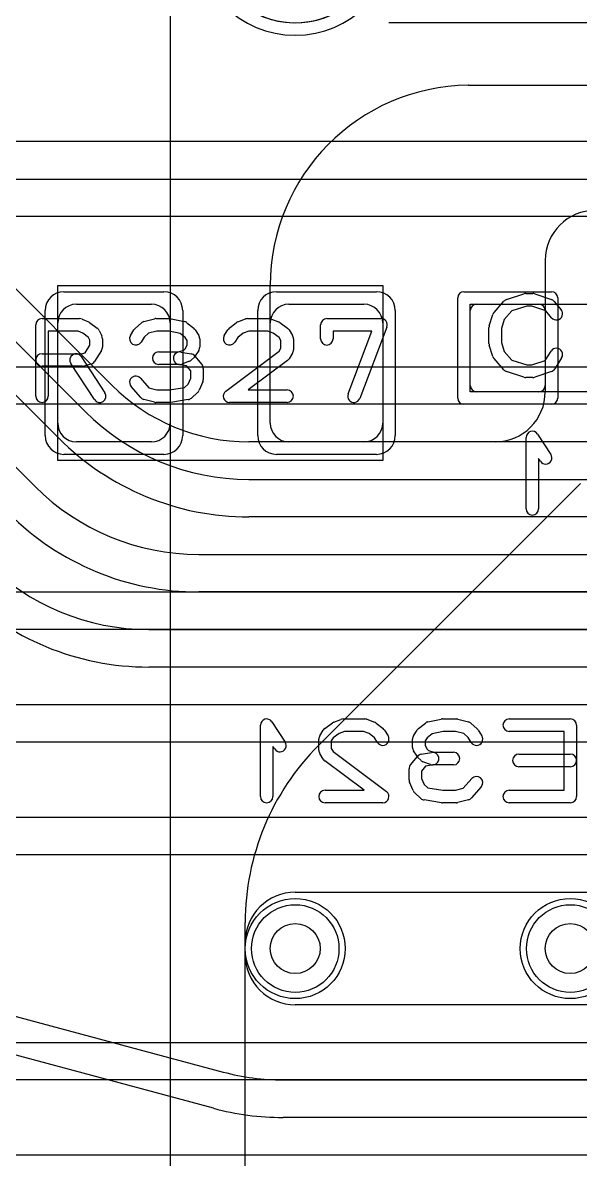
# Model space of a CAD drawing. Extents: x 0 to 57.3, y -1 to 20.5.
# Drawn here: x 27.31 to 29.54, y 9.158 to 13.7 of the extents above; entities that cross this region are included whole.
import ezdxf

# ---------------------------------------------------------------- set-up
doc = ezdxf.new("R2010")
doc.units = 0
for name, color, linetype in [('Hole', 1, 'CONTINUOUS'), ('L1', 3, 'CONTINUOUS'), ('L2', 3, 'CONTINUOUS'), ('L3', 3, 'CONTINUOUS'), ('L4', 3, 'CONTINUOUS'), ('MetalMask-A', 176, 'CONTINUOUS'), ('PartsArea-A', 111, 'CONTINUOUS'), ('PartsSilk-A', 221, 'CONTINUOUS'), ('PartsSilk-B', 221, 'CONTINUOUS'), ('Resist-A', 2, 'CONTINUOUS'), ('Resist-B', 2, 'CONTINUOUS'), ('Silk-B', 140, 'CONTINUOUS')]:
    doc.layers.add(name, color=color, linetype=linetype)

msp = doc.modelspace()

# ---------------------------------------------------------------- linework, layer by layer
at = {"layer": 'Hole'}
for centre in [(28.4, 10), (29.5, 10)]:
    msp.add_circle(centre, 0.1, dxfattribs=at)
at = {"layer": 'L1'}
for p, q in [((27.9, 14.42503), (27.9, 4.7)), ((29.09275, 13.44996), (29.825, 13.44996)), ((29.4, 12.75), (29.4, 12.225)), ((28.3, 12.09997), (28.3, 12.65)), ((27.525, 12.575), (27.825, 12.575)), ((28.375, 12.575), (28.675, 12.575)), ((29.1, 12.25), (29.1, 12.55)), ((29.125, 12.575), (29.375, 12.575)), ((29.4, 12.55), (29.4, 12.25)), ((27.45, 12.1), (27.45, 12.5)), ((27.9, 12.5), (27.9, 12.1)), ((28.3, 12.1), (28.3, 12.5)), ((28.75, 12.5), (28.75, 12.1)), ((29.375, 12.225), (29.125, 12.225)), ((27.825, 12.025), (27.525, 12.025)), ((29.2, 12.025), (28.37497, 12.025)), ((28.675, 12.025), (28.375, 12.025)), ((28.49289, 10.81129), (29.53812, 11.85652)), ((28.2, 4.7), (28.2, 10.10419))]:
    msp.add_line(p, q, dxfattribs=at)
for centre in [(28.4, 10), (29.5, 10)]:
    msp.add_circle(centre, 0.2, dxfattribs=at)
for centre, radius, start, end in [((29.1, 12.65), 0.8, 90.57297, 180), ((29.09275, 13.37499), 0.07497, 90, 90.57317), ((29.6, 12.75), 0.2, 90, 180), ((27.525, 12.5), 0.075, 90, 180), ((27.825, 12.5), 0.075, 0, 90), ((28.375, 12.5), 0.075, 90, 180), ((28.675, 12.5), 0.075, 0, 90), ((29.125, 12.55), 0.025, 90, 180), ((29.375, 12.55), 0.025, 0, 90), ((29.125, 12.25), 0.025, 180, -90), ((29.2, 12.225), 0.2, -90, 0), ((29.375, 12.25), 0.025, -90, 0), ((27.525, 12.1), 0.075, 180, -90), ((27.825, 12.1), 0.075, -90, 0), ((28.375, 12.1), 0.075, 180, -90), ((28.37497, 12.09997), 0.07497, 180, -90), ((28.675, 12.1), 0.075, -90, 0), ((29.59113, 11.80351), 0.07497, 132.8649, 135), ((29.2, 10.10419), 1, 135.00041, 180), ((28.72496, 9.63917), 1, -44.99959, 0)]:
    msp.add_arc(centre, radius, start, end, dxfattribs=at)
at = {"layer": 'L2'}
for centre in [(28.4, 10), (29.5, 10)]:
    msp.add_circle(centre, 0.2, dxfattribs=at)
msp.add_arc((28.4, 14.05), 0.40004, 180, 0, dxfattribs=at)
at = {"layer": 'L3'}
for p, q in [((27.66624, 12.25202), (26.45202, 13.46624)), ((26.34592, 13.36014), (27.56014, 12.14592)), ((27.45408, 12.03985), (26.23985, 13.25407)), ((26.74592, 12.46015), (27.36015, 11.84592)), ((41.49996, 12.02504), (28.21421, 12.02504)), ((28.21421, 11.875), (42.21092, 11.875)), ((42.21092, 11.725), (28.21421, 11.725)), ((28.01422, 11.575), (42.48579, 11.575)), ((42.48579, 11.425), (28.01422, 11.425)), ((27.81421, 11.275), (43.08579, 11.275)), ((43.08579, 11.125), (27.81421, 11.125)), ((23.04178, 10.975), (43.65822, 10.975)), ((43.65822, 10.825), (23.04178, 10.825)), ((26.12697, 10.03837), (28.11186, 9.50652)), ((28.07304, 9.36163), (26.08815, 9.89348)), ((28.35127, 9.475), (38.12911, 9.475)), ((38.12911, 9.325), (28.35127, 9.325)), ((23.04178, 9.175), (43.65822, 9.175))]:
    msp.add_line(p, q, dxfattribs=at)
for centre, radius, start, end in [((28.4, 14.05), 0.35004, -161.72758, -33.78722), ((28.21421, 12.8), 0.77496, -134.99948, -90), ((28.21421, 12.8), 0.925, -134.99956, -90), ((28.21421, 12.8), 1.075, -134.99925, -90), ((28.01422, 12.5), 0.925, -134.99956, -90), ((28.01422, 12.5), 1.075, -134.99925, -90), ((27.81422, 12.2), 0.925, -135, -90.00062), ((27.81422, 12.2), 1.075, -135, -90.00053), ((28.35127, 10.4), 0.925, -105.00016, -90), ((28.35127, 10.4), 1.075, -104.99998, -90)]:
    msp.add_arc(centre, radius, start, end, dxfattribs=at)
at = {"layer": 'L4'}
for p, q in [((37.58579, 13.22504), (26.7, 13.22504)), ((25.8, 13.075), (37.58579, 13.075)), ((37.58579, 12.925), (25.8, 12.925)), ((25.84178, 12.325), (31.31367, 12.325)), ((31.31367, 12.175), (25.84178, 12.175)), ((25.84178, 11.425), (30.84946, 11.425)), ((30.84946, 11.275), (25.84178, 11.275)), ((25.84178, 10.525), (30.43525, 10.525)), ((30.43525, 10.375), (25.84178, 10.375)), ((28.4, 10.22496), (35.05051, 10.22496)), ((28.2, 9.97504), (28.2, 10.02496)), ((39.20525, 9.77504), (28.4, 9.77504)), ((25.84178, 9.625), (32.51262, 9.625)), ((32.51262, 9.475), (25.84178, 9.475))]:
    msp.add_line(p, q, dxfattribs=at)
for centre in [(28.4, 10), (29.5, 10)]:
    msp.add_circle(centre, 0.2, dxfattribs=at)
for centre, radius, start, end in [((28.4, 14.05), 0.35004, -161.72551, 0), ((28.4, 10.02496), 0.2, 90, 180), ((28.4, 9.97504), 0.2, 180, -90)]:
    msp.add_arc(centre, radius, start, end, dxfattribs=at)
at = {"layer": 'MetalMask-A'}
for p, q in [((27.525, 12.575), (27.825, 12.575)), ((28.375, 12.575), (28.675, 12.575)), ((29.1, 12.25), (29.1, 12.55)), ((29.125, 12.575), (29.375, 12.575)), ((29.4, 12.55), (29.4, 12.25)), ((27.45, 12.1), (27.45, 12.5)), ((27.9, 12.5), (27.9, 12.1)), ((28.3, 12.1), (28.3, 12.5)), ((28.75, 12.5), (28.75, 12.1)), ((29.375, 12.225), (29.125, 12.225)), ((27.825, 12.025), (27.525, 12.025)), ((28.675, 12.025), (28.375, 12.025))]:
    msp.add_line(p, q, dxfattribs=at)
for centre, radius, start, end in [((27.525, 12.5), 0.075, 90, 180), ((27.825, 12.5), 0.075, 0, 90), ((28.375, 12.5), 0.075, 90, 180), ((28.675, 12.5), 0.075, 0, 90), ((29.125, 12.55), 0.025, 90, 180), ((29.375, 12.55), 0.025, 0, 90), ((29.125, 12.25), 0.025, 180, -90), ((29.375, 12.25), 0.025, -90, 0), ((27.525, 12.1), 0.075, 180, -90), ((27.825, 12.1), 0.075, -90, 0), ((28.375, 12.1), 0.075, 180, -90), ((28.675, 12.1), 0.075, -90, 0)]:
    msp.add_arc(centre, radius, start, end, dxfattribs=at)
at = {"layer": 'PartsArea-A'}
for p, q in [((27.45, 12.65), (28.75, 12.65)), ((27.45, 11.95), (27.45, 12.65)), ((28.75, 12.65), (28.75, 11.95)), ((29.1, 12.225), (29.1, 12.575)), ((29.1, 12.575), (29.9, 12.575)), ((29.9, 12.225), (29.1, 12.225)), ((28.75, 11.95), (27.45, 11.95))]:
    msp.add_line(p, q, dxfattribs=at)
at = {"layer": 'PartsSilk-A'}
for p, q in [((29.19508, 12.54239), (29.23397, 12.58683)), ((29.24516, 12.59418), (29.3146, 12.6164)), ((29.32222, 12.61759), (29.35, 12.61759)), ((29.3579, 12.61631), (29.42457, 12.59409)), ((29.43588, 12.58637), (29.46365, 12.55304)), ((29.26702, 12.54868), (29.23618, 12.51344)), ((29.32612, 12.56759), (29.26702, 12.54868)), ((29.34594, 12.56759), (29.32612, 12.56759)), ((29.40202, 12.5489), (29.34594, 12.56759)), ((29.42523, 12.52104), (29.40202, 12.5489)), ((27.3625, 12.20741), (27.3625, 12.49259)), ((27.3875, 12.51759), (27.5375, 12.51759)), ((27.54765, 12.51544), (27.57265, 12.50433)), ((27.5772, 12.5017), (27.60776, 12.47948)), ((27.75978, 12.47795), (27.78478, 12.50017)), ((27.79495, 12.50564), (27.83662, 12.51675)), ((27.84306, 12.51759), (27.89861, 12.51759)), ((27.90376, 12.51705), (27.95654, 12.50594)), ((27.96701, 12.501), (27.99479, 12.47878)), ((28.13577, 12.47878), (28.16355, 12.501)), ((28.17063, 12.50497), (28.20118, 12.51608)), ((28.20972, 12.51759), (28.29583, 12.51759)), ((28.30511, 12.5158), (28.33289, 12.50469)), ((28.33831, 12.5017), (28.36887, 12.47948)), ((28.50139, 12.43704), (28.50139, 12.49259)), ((28.52639, 12.51759), (28.74306, 12.51759)), ((29.17614, 12.48894), (29.19003, 12.53339)), ((29.23618, 12.51344), (29.225, 12.47766)), ((27.5322, 12.46759), (27.4125, 12.46759)), ((27.4125, 12.46759), (27.4125, 12.20741)), ((27.54993, 12.45971), (27.5322, 12.46759)), ((27.57343, 12.44263), (27.54993, 12.45971)), ((27.61542, 12.47044), (27.62653, 12.44822)), ((27.7413, 12.45029), (27.75519, 12.47251)), ((27.81356, 12.45885), (27.79568, 12.44296)), ((27.84634, 12.46759), (27.81356, 12.45885)), ((27.89601, 12.46759), (27.84634, 12.46759)), ((27.94042, 12.45824), (27.89601, 12.46759)), ((27.96023, 12.4424), (27.94042, 12.45824)), ((28.00037, 12.47251), (28.01426, 12.45029)), ((28.1163, 12.45029), (28.13019, 12.47251)), ((28.19158, 12.45939), (28.17033, 12.4424)), ((28.21412, 12.46759), (28.19158, 12.45939)), ((28.29102, 12.46759), (28.21412, 12.46759)), ((28.31143, 12.45943), (28.29102, 12.46759)), ((28.33554, 12.44189), (28.31143, 12.45943)), ((28.37537, 12.47251), (28.38926, 12.45029)), ((28.70682, 12.46759), (28.55139, 12.46759)), ((28.55139, 12.46759), (28.55139, 12.43704)), ((28.61135, 12.21629), (28.70682, 12.46759)), ((28.76643, 12.48371), (28.65809, 12.19853)), ((29.175, 12.41852), (29.175, 12.48148)), ((29.225, 12.47766), (29.225, 12.42234)), ((27.56042, 12.38087), (27.57917, 12.41087)), ((27.57917, 12.43114), (27.57343, 12.44263)), ((27.57917, 12.41087), (27.57917, 12.43114)), ((27.62917, 12.43704), (27.62917, 12.4037)), ((27.79568, 12.44296), (27.7837, 12.42379)), ((27.95948, 12.39715), (27.96806, 12.41087)), ((27.96806, 12.42987), (27.96023, 12.4424)), ((27.96806, 12.41087), (27.96806, 12.42987)), ((28.01806, 12.43704), (28.01806, 12.4037)), ((28.17033, 12.4424), (28.1587, 12.42379)), ((28.34306, 12.42987), (28.33554, 12.44189)), ((28.34306, 12.39976), (28.34306, 12.42987)), ((28.39306, 12.43704), (28.39306, 12.39259)), ((29.19003, 12.36661), (29.17614, 12.41106)), ((29.225, 12.42234), (29.23618, 12.38656)), ((27.3875, 12.37685), (27.54533, 12.37685)), ((27.54453, 12.36553), (27.63898, 12.22109)), ((27.54533, 12.37685), (27.56042, 12.38087)), ((27.62537, 12.39045), (27.59759, 12.34601)), ((27.85417, 12.38426), (27.9331, 12.38426)), ((27.9331, 12.38426), (27.9543, 12.39197)), ((27.94188, 12.38387), (27.98355, 12.37646)), ((27.9543, 12.39197), (27.95948, 12.39715)), ((27.99685, 12.3638), (27.98574, 12.35269)), ((27.99838, 12.36785), (28.02615, 12.33452)), ((28.01426, 12.39045), (28.00037, 12.36823)), ((28.12247, 12.22739), (28.33543, 12.38756)), ((28.33543, 12.38756), (28.34306, 12.39976)), ((28.38926, 12.37934), (28.37537, 12.35712)), ((29.23397, 12.31317), (29.19508, 12.35761)), ((29.23618, 12.38656), (29.26702, 12.35132)), ((29.40023, 12.3505), (29.42324, 12.38732)), ((29.46564, 12.36082), (29.43787, 12.31638)), ((27.54861, 12.32685), (27.3875, 12.32685)), ((27.59714, 12.19373), (27.50269, 12.33817)), ((27.58283, 12.3351), (27.55505, 12.32769)), ((27.9375, 12.33426), (27.85417, 12.33426)), ((27.96581, 12.32883), (27.93312, 12.33465)), ((27.9766, 12.34687), (27.94604, 12.33576)), ((27.98194, 12.30947), (27.96581, 12.32883)), ((27.98194, 12.27907), (27.98194, 12.30947)), ((28.03194, 12.31852), (28.03194, 12.27407)), ((28.3692, 12.35039), (28.21233, 12.23241)), ((29.26702, 12.35132), (29.32612, 12.33241)), ((29.32612, 12.33241), (29.34594, 12.33241)), ((29.34594, 12.33241), (29.40023, 12.3505)), ((27.78131, 12.27942), (27.81519, 12.24071)), ((27.97218, 12.25563), (27.98194, 12.27907)), ((28.03002, 12.26446), (28.01614, 12.23113)), ((29.3146, 12.2836), (29.24516, 12.30582)), ((29.35, 12.28241), (29.32222, 12.28241)), ((29.42457, 12.30591), (29.3579, 12.28369)), ((27.78258, 12.20206), (27.74369, 12.2465)), ((27.81519, 12.24071), (27.84634, 12.23241)), ((27.84634, 12.23241), (27.89662, 12.23241)), ((27.89662, 12.23241), (27.95691, 12.24205)), ((27.95691, 12.24205), (27.97218, 12.25563)), ((28.00967, 12.22205), (27.98467, 12.19983)), ((28.21233, 12.23241), (28.36806, 12.23241)), ((27.83662, 12.18325), (27.79495, 12.19436)), ((27.89861, 12.18241), (27.84306, 12.18241)), ((27.97201, 12.19383), (27.90256, 12.18272)), ((28.36806, 12.18241), (28.1375, 12.18241))]:
    msp.add_line(p, q, dxfattribs=at)
for centre, start, end in [((29.25278, 12.57037), 107.74642, 138.81192), ((29.32222, 12.59259), 90, 107.74642), ((29.35, 12.59259), 71.57954, 90), ((29.41667, 12.57037), 39.7909, 71.57954), ((29.21389, 12.52593), 138.81192, 162.63777), ((29.44444, 12.53704), -140.2091, 39.8005), ((27.3875, 12.49259), 90, 180), ((27.5375, 12.49259), 66.04914, 90), ((27.5625, 12.48148), 53.98274, 66.03964), ((27.80139, 12.48148), 104.92551, 131.63069), ((27.84306, 12.49259), 90, 104.92885), ((27.89861, 12.49259), 78.11016, 90), ((27.95139, 12.48148), 51.33303, 78.11298), ((28.17917, 12.48148), 109.97919, 128.65478), ((28.20972, 12.49259), 90, 109.98461), ((28.29583, 12.49259), 68.2071, 90), ((28.32361, 12.48148), 53.98274, 68.20215), ((28.52639, 12.49259), 90, 180), ((28.74306, 12.49259), -20.80551, 90), ((27.59306, 12.45926), 26.56505, 53.97932), ((27.60417, 12.43704), 0, 26.56505), ((27.7625, 12.43704), 147.99462, -32.01002), ((27.77639, 12.45926), 131.62783, 147.98998), ((27.97917, 12.45926), 32.00538, 51.34522), ((27.99306, 12.43704), 0, 32.01002), ((28.1375, 12.43704), 147.99462, -32.01002), ((28.15139, 12.45926), 128.66697, 147.98998), ((28.35417, 12.45926), 32.00538, 53.97932), ((28.36806, 12.43704), 0, 32.01002), ((29.2, 12.48148), 162.63777, 180), ((27.60417, 12.4037), -32.00538, 0), ((27.99306, 12.4037), -32.00538, 0), ((28.52639, 12.43704), 180, 0), ((29.2, 12.41852), 180, -162.63777), ((27.3875, 12.35185), 90, -90), ((27.52361, 12.35185), 33.18146, -146.81914), ((27.85417, 12.35926), 90, -90), ((27.9375, 12.35926), 79.90837, -100.08326), ((27.97917, 12.35185), 39.7909, 79.91674), ((27.97917, 12.38148), -45, -32.01002), ((28.35417, 12.37037), -53.0476, -32.01002), ((28.36806, 12.39259), -32.00538, 0), ((29.21389, 12.37407), -162.63777, -138.81192), ((29.44444, 12.37407), -32.00538, 147.99925), ((27.54861, 12.35185), -90, -75.06473), ((27.57639, 12.35926), -75.07449, -32.01002), ((27.9375, 12.35926), -90, -70.02141), ((27.96806, 12.37037), -70.02864, -45), ((28.00694, 12.31852), 0, 39.8005), ((29.25278, 12.32963), -138.81192, -107.74642), ((29.41667, 12.32963), -71.57954, -32.00538), ((27.7625, 12.26296), 41.18808, -138.81042), ((28.00694, 12.27407), -22.60576, 0), ((29.32222, 12.30741), -107.74642, -90), ((29.35, 12.30741), -90, -71.57954), ((27.61806, 12.20741), -146.81854, 33.18086), ((27.99306, 12.24074), -48.37217, -22.60888), ((28.1375, 12.20741), 126.9524, -90), ((28.36806, 12.20741), -90, 90), ((27.3875, 12.20741), 180, 0), ((27.80139, 12.21852), -138.81192, -104.92885), ((27.84306, 12.20741), -104.92551, -90), ((27.89861, 12.20741), -90, -80.91133), ((27.96806, 12.21852), -80.91063, -48.36931), ((28.63472, 12.20741), 159.19449, -20.80181)]:
    msp.add_arc(centre, 0.025, start, end, dxfattribs=at)
at = {"layer": 'PartsSilk-B'}
for p, q in [((28.30709, 10.90618), (28.35987, 10.8247)), ((28.51863, 10.87948), (28.54919, 10.9017)), ((28.55461, 10.90469), (28.58239, 10.9158)), ((28.59167, 10.91759), (28.67778, 10.91759)), ((28.68632, 10.91608), (28.71687, 10.90497)), ((28.93096, 10.90594), (28.98374, 10.91705)), ((28.98889, 10.91759), (29.04444, 10.91759)), ((29.05088, 10.91675), (29.09255, 10.90564)), ((29.25556, 10.91759), (29.5, 10.91759)), ((28.26111, 10.60741), (28.26111, 10.89259)), ((28.49824, 10.85029), (28.51213, 10.87251)), ((28.57607, 10.85943), (28.55196, 10.84189)), ((28.59648, 10.86759), (28.57607, 10.85943)), ((28.67338, 10.86759), (28.59648, 10.86759)), ((28.69592, 10.85939), (28.67338, 10.86759)), ((28.71717, 10.8424), (28.69592, 10.85939)), ((28.72395, 10.901), (28.75173, 10.87878)), ((28.75731, 10.87251), (28.7712, 10.85029)), ((28.87324, 10.85029), (28.88713, 10.87251)), ((28.89271, 10.87878), (28.92049, 10.901)), ((28.94708, 10.85824), (28.92727, 10.8424)), ((28.99149, 10.86759), (28.94708, 10.85824)), ((29.04116, 10.86759), (28.99149, 10.86759)), ((29.07394, 10.85885), (29.04116, 10.86759)), ((29.09182, 10.84296), (29.07394, 10.85885)), ((29.10272, 10.90017), (29.12772, 10.87795)), ((29.13231, 10.87251), (29.1462, 10.85029)), ((29.475, 10.86759), (29.25556, 10.86759)), ((29.475, 10.63241), (29.475, 10.86759)), ((29.525, 10.89259), (29.525, 10.60741)), ((28.49444, 10.79259), (28.49444, 10.83704)), ((28.55196, 10.84189), (28.54444, 10.82987)), ((28.54444, 10.82987), (28.54444, 10.79976)), ((28.7288, 10.82379), (28.71717, 10.8424)), ((28.86944, 10.8037), (28.86944, 10.83704)), ((28.92727, 10.8424), (28.91944, 10.82987)), ((28.91944, 10.82987), (28.91944, 10.81087)), ((28.91944, 10.81087), (28.92802, 10.79715)), ((29.1038, 10.82379), (29.09182, 10.84296)), ((28.31791, 10.79752), (28.31111, 10.80801)), ((28.31111, 10.80801), (28.31111, 10.60741)), ((28.51213, 10.75712), (28.49824, 10.77934)), ((28.54444, 10.79976), (28.55207, 10.78756)), ((28.55207, 10.78756), (28.76503, 10.62739)), ((28.86135, 10.73452), (28.88912, 10.76785)), ((28.88713, 10.76823), (28.87324, 10.79045)), ((28.90395, 10.77646), (28.94562, 10.78387)), ((28.92802, 10.79715), (28.9332, 10.79197)), ((28.9332, 10.79197), (28.9544, 10.78426)), ((28.9544, 10.78426), (29.03333, 10.78426)), ((29.29444, 10.77685), (29.5, 10.77685)), ((28.67517, 10.63241), (28.5183, 10.75039)), ((28.90176, 10.75269), (28.89065, 10.7638)), ((28.92169, 10.72883), (28.90556, 10.70947)), ((28.94146, 10.73576), (28.9109, 10.74687)), ((28.95438, 10.73465), (28.92169, 10.72883)), ((29.03333, 10.73426), (28.95, 10.73426)), ((29.5, 10.72685), (29.29444, 10.72685)), ((28.85556, 10.67407), (28.85556, 10.71852)), ((28.90556, 10.70947), (28.90556, 10.67907)), ((28.90556, 10.67907), (28.91532, 10.65563)), ((29.07231, 10.64071), (29.10619, 10.67942)), ((28.51944, 10.63241), (28.67517, 10.63241)), ((28.87136, 10.63113), (28.85748, 10.66446)), ((28.91532, 10.65563), (28.93059, 10.64205)), ((28.93059, 10.64205), (28.99088, 10.63241)), ((28.99088, 10.63241), (29.04116, 10.63241)), ((29.04116, 10.63241), (29.07231, 10.64071)), ((29.14381, 10.6465), (29.10492, 10.60206)), ((29.25556, 10.63241), (29.475, 10.63241)), ((28.90283, 10.59983), (28.87783, 10.62205)), ((28.98494, 10.58272), (28.91549, 10.59383)), ((29.09255, 10.59436), (29.05088, 10.58325)), ((28.75, 10.58241), (28.51944, 10.58241)), ((29.04444, 10.58241), (28.98889, 10.58241)), ((29.5, 10.58241), (29.25556, 10.58241))]:
    msp.add_line(p, q, dxfattribs=at)
for centre, start, end in [((28.28611, 10.89259), 32.93354, 180), ((28.56389, 10.88148), 111.7929, 126.01726), ((28.59167, 10.89259), 90, 111.7929), ((28.67778, 10.89259), 70.02081, 90), ((28.70833, 10.88148), 51.33303, 70.02081), ((28.93611, 10.88148), 101.88984, 128.66697), ((28.98889, 10.89259), 90, 101.88984), ((29.04444, 10.89259), 75.07449, 90), ((29.08611, 10.88148), 48.37217, 75.07449), ((29.25556, 10.89259), 90, -90), ((29.5, 10.89259), 0, 90), ((28.53333, 10.85926), 126.01726, 147.99462), ((28.73611, 10.85926), 32.00538, 51.33303), ((28.90833, 10.85926), 128.66697, 147.99462), ((29.11111, 10.85926), 32.00538, 48.37217), ((28.33889, 10.81111), -147.06646, 32.93381), ((28.51944, 10.83704), 147.99462, 180), ((28.75, 10.83704), -147.99462, 32.01002), ((28.89444, 10.83704), 147.99462, 180), ((29.125, 10.83704), -147.99462, 32.01002), ((28.51944, 10.79259), 180, -147.99462), ((28.89444, 10.8037), 180, -147.99462), ((28.90833, 10.78148), -147.99462, -135), ((28.90833, 10.75185), 100.09163, 140.2091), ((28.95, 10.75926), -79.90837, 100.08326), ((29.03333, 10.75926), -90, 90), ((29.29444, 10.75185), 90, -90), ((29.5, 10.75185), -90, 90), ((28.53333, 10.77037), -147.99462, -126.9524), ((28.88056, 10.71852), 140.2091, 180), ((28.91944, 10.77037), -135, -109.97136), ((28.95, 10.75926), -109.97136, -90), ((28.88056, 10.67407), 180, -157.39424), ((29.125, 10.66296), -41.18808, 138.81042), ((28.51944, 10.60741), 90, -90), ((28.89444, 10.64074), -157.39424, -131.62783), ((29.25556, 10.60741), 90, -90), ((28.28611, 10.60741), 180, 0), ((28.75, 10.60741), -90, 53.05275), ((28.91944, 10.61852), -131.62783, -99.08937), ((29.04444, 10.60741), -90, -75.07449), ((29.08611, 10.61852), -75.07449, -41.18808), ((29.5, 10.60741), -90, 0), ((28.98889, 10.60741), -99.08937, -90)]:
    msp.add_arc(centre, 0.025, start, end, dxfattribs=at)
at = {"layer": 'Resist-A'}
for p, q in [((29.825, 13.7), (28.775, 13.7)), ((27.475, 12.625), (27.875, 12.625)), ((28.325, 12.625), (28.725, 12.625)), ((29.05, 12.2), (29.05, 12.6)), ((29.075, 12.625), (29.425, 12.625)), ((29.45, 12.6), (29.45, 12.2)), ((27.4, 12.05), (27.4, 12.55)), ((27.95, 12.55), (27.95, 12.05)), ((28.25, 12.05), (28.25, 12.55)), ((28.8, 12.55), (28.8, 12.05)), ((29.425, 12.175), (29.075, 12.175)), ((27.875, 11.975), (27.475, 11.975)), ((28.725, 11.975), (28.325, 11.975))]:
    msp.add_line(p, q, dxfattribs=at)
for centre in [(28.4, 10), (29.5, 10)]:
    msp.add_circle(centre, 0.175, dxfattribs=at)
for centre, radius, start, end in [((27.475, 12.55), 0.075, 90, 180), ((27.875, 12.55), 0.075, 0, 90), ((28.325, 12.55), 0.075, 90, 180), ((28.725, 12.55), 0.075, 0, 90), ((29.075, 12.6), 0.025, 90, 180), ((29.425, 12.6), 0.025, 0, 90), ((29.075, 12.2), 0.025, 180, -90), ((29.425, 12.2), 0.025, -90, 0), ((27.475, 12.05), 0.075, 180, -90), ((27.875, 12.05), 0.075, -90, 0), ((28.325, 12.05), 0.075, 180, -90), ((28.725, 12.05), 0.075, -90, 0)]:
    msp.add_arc(centre, radius, start, end, dxfattribs=at)
at = {"layer": 'Resist-B'}
for centre in [(28.4, 10), (29.5, 10)]:
    msp.add_circle(centre, 0.175, dxfattribs=at)
at = {"layer": 'Silk-B'}
for p, q in [((29.32361, 11.75741), (29.32361, 12.04259)), ((29.36959, 12.05618), (29.42237, 11.9747)), ((29.38041, 11.94752), (29.37361, 11.95801)), ((29.37361, 11.95801), (29.37361, 11.75741))]:
    msp.add_line(p, q, dxfattribs=at)
for centre, start, end in [((29.34861, 12.04259), 32.93354, 180), ((29.40139, 11.96111), -147.06646, 32.93381), ((29.34861, 11.75741), 180, 0)]:
    msp.add_arc(centre, 0.025, start, end, dxfattribs=at)

doc.saveas('drawing.dxf')
